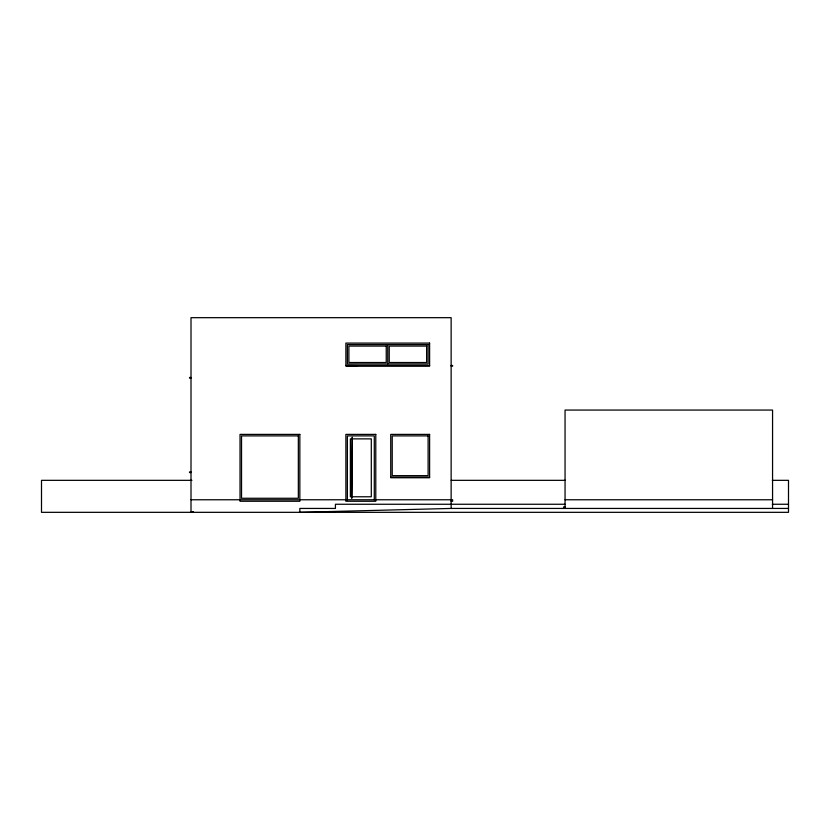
<?xml version="1.0" encoding="UTF-8"?>
<svg xmlns="http://www.w3.org/2000/svg" width="830" height="830" viewBox="0 0 830 830"><rect width="100%" height="100%" fill="white"/><g stroke="black" fill="none" stroke-linecap="round" stroke-linejoin="round"><path stroke-width="1.25" d="M193.421 511.654L191.004 512.328L191.004 317.672L451.136 317.672L451.136 508.437L299.838 512.328L299.838 508.437L335.424 508.437L335.424 504.256L565.054 504.256M429.608 365.511L345.882 365.511L357.481 365.615M451.136 365.511L452.63 365.511L452.63 366.113L451.136 366.113M191.004 377.474L189.51 377.474L189.51 378.075L191.004 378.075M351.785 438.873L350.374 438.873L350.374 496.776L351.785 496.776M352.231 438.873L371.3 438.873L371.3 496.776L352.231 496.776M191.004 471.959L189.51 471.959L189.51 472.561L191.004 472.561M390.733 477.146L429.608 477.146M191.938 480.331L41.5 480.331L41.5 512.328L788.5 512.328L788.5 480.331L772.315 480.331M451.198 480.331L565.438 480.331M191.004 499.764L452.63 499.764L452.63 501.258L451.136 501.258M565.054 499.764L772.564 499.764M772.315 504.256L788.5 504.256M565.054 506.943L563.56 506.943L563.56 508.437M451.136 508.437L788.5 508.437M772.564 508.437L772.564 410.062L565.054 410.062L565.054 508.437M387.745 344.585L387.745 364.017M374.288 499.764L374.288 435.885L347.376 435.885L347.376 499.764M429.608 343.091L345.882 343.091L345.882 366.113L429.608 366.113L429.608 343.091M428.114 344.585L347.376 344.585L347.376 364.017L428.114 364.017L428.114 344.585M386.251 346.079L348.88 346.079L348.88 362.523L386.251 362.523L386.251 346.079M426.62 346.079L389.239 346.079L389.239 362.523L426.62 362.523L426.62 346.079M299.838 434.391L240.036 434.391L240.036 501.258L299.838 501.258L299.838 434.391M375.783 434.391L345.882 434.391L345.882 501.258L375.783 501.258L375.783 434.391M429.608 434.391L390.733 434.391L390.733 477.748L429.608 477.748L429.608 434.391M298.344 435.885L241.53 435.885L241.53 498.27L298.344 498.27L298.344 435.885M428.114 435.885L392.227 435.885L392.227 475.652L428.114 475.652L428.114 435.885M352.231 437.389L351.785 498.083L352.231 437.389"/></g></svg>
